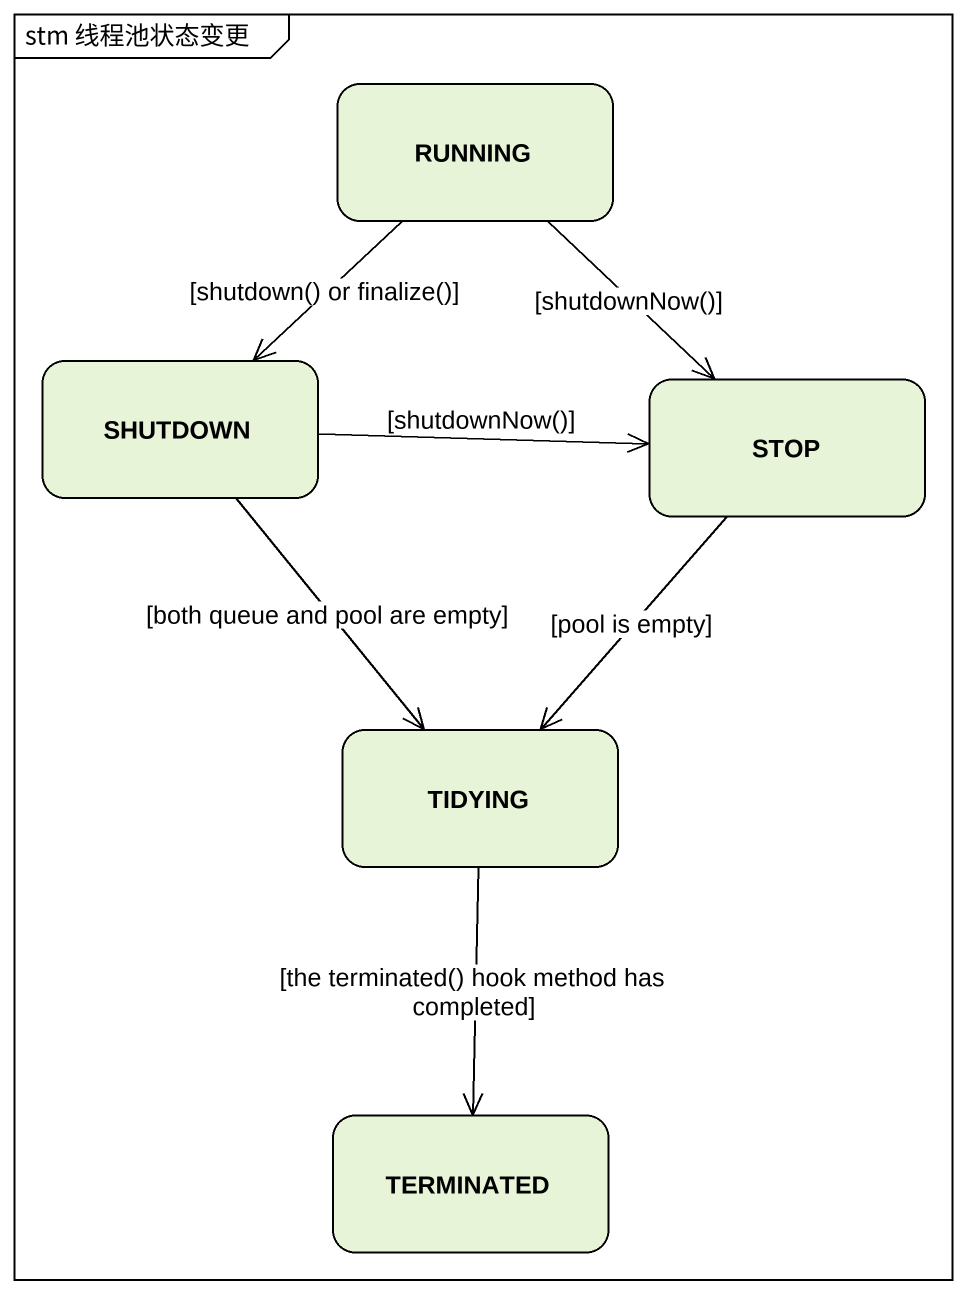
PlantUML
@startuml
mainframe stm 线程池状态变更
hide empty description
state RUNNING
state SHUTDOWN
state "STOP" as STOP_
state TIDYING
state TERMINATED
RUNNING --> SHUTDOWN : [shutdown() or finalize()]
RUNNING --> STOP_ : [shutdownNow()]
SHUTDOWN -right-> STOP_ : [shutdownNow()]
SHUTDOWN --> TIDYING : [both queue and pool are empty]
STOP_ --> TIDYING : [pool is empty]
TIDYING --> TERMINATED : [the terminated() hook method has completed]
@enduml
